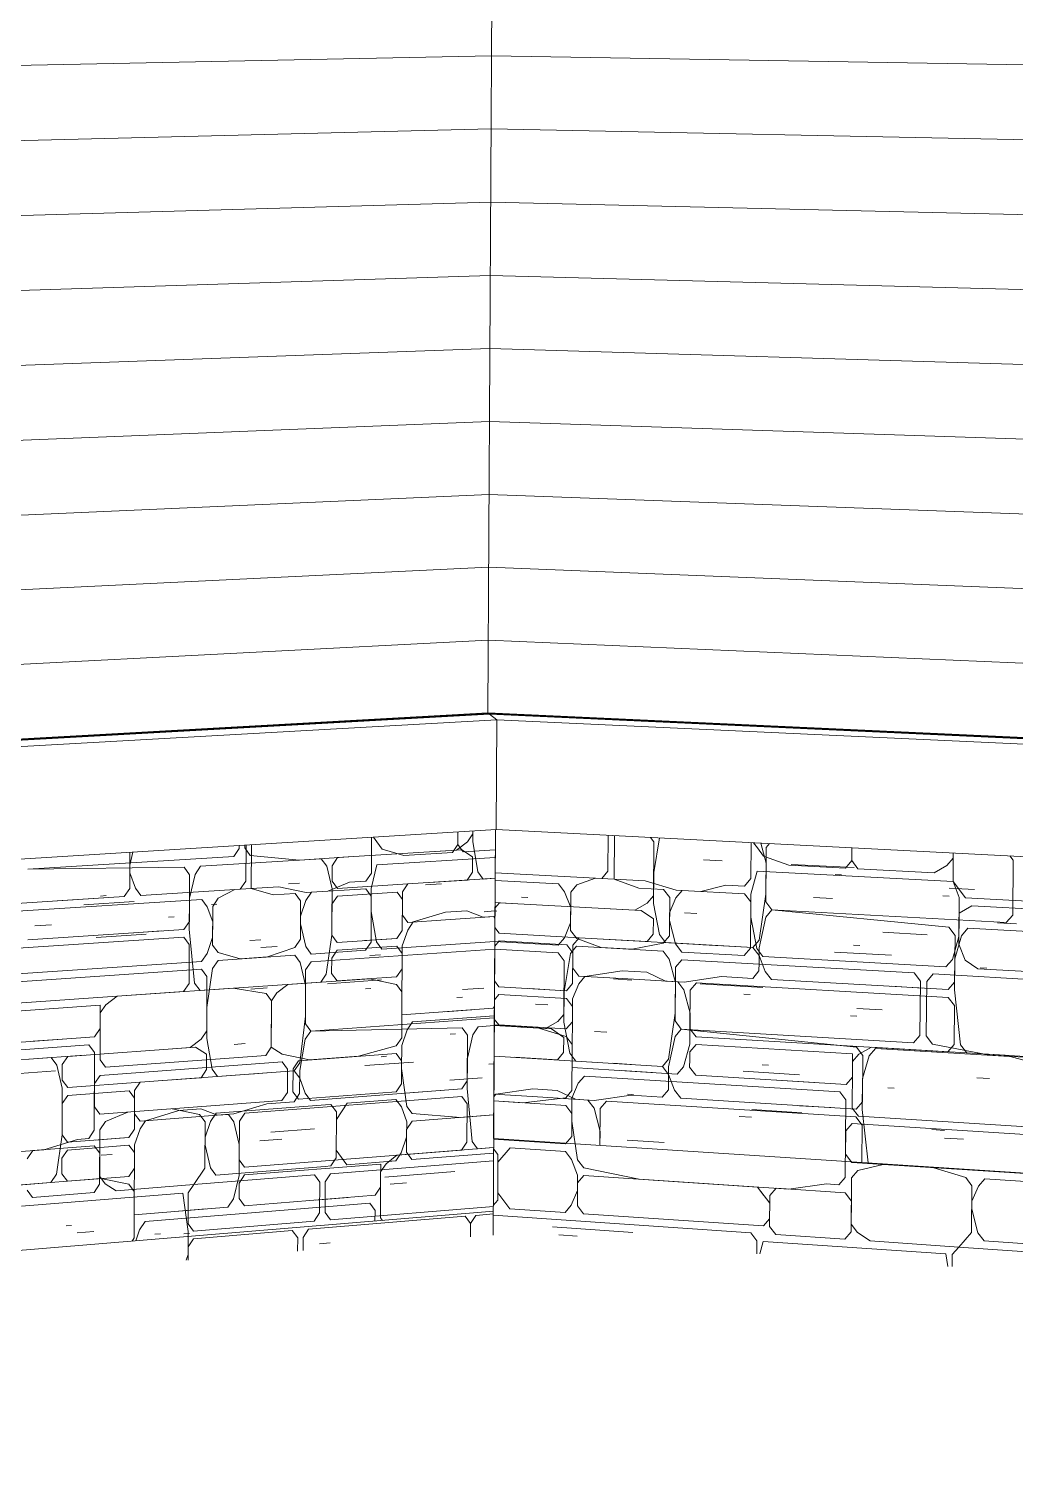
# Model space of a CAD drawing. Header units: inches. Extents: x 205 to 211, y -138 to -29.
# Drawn here: x 207.1522 to 207.2177, y -137.6695 to -137.5743 of the extents above; entities that cross this region are included whole.
import ezdxf

# ---------------------------------------------------------------- set-up
doc = ezdxf.new("R2010")
doc.units = ezdxf.units.IN
doc.header["$MEASUREMENT"] = 0
for name, color, linetype, lineweight in [('A-PART', 2, 'Continuous', 9), ('A-WALL', 113, 'Continuous', 13), ('A-WALL-PATT', 111, 'Continuous', 13), ('L-SITE-WALL', 31, 'Continuous', 13)]:
    doc.layers.add(name, color=color, linetype=linetype, lineweight=lineweight)

# ---------------------------------------------------------------- blocks, each defined once
blk = doc.blocks.new('FP_41-Looking SouthWest')
at = {"layer": 'A-WALL-PATT', "lineweight": 9}
for p, q in [((-72.020505, -137.62762), (-72.02051, -137.628457)), ((-72.034582, -137.630881), (-72.034572, -137.628492)), ((-72.034208, -137.628469), (-72.03422, -137.631372)), ((-72.026238, -137.627975), (-72.02625, -137.630349)), ((-72.026111, -137.627967), (-72.02588, -137.628283)), ((-72.02588, -137.628283), (-72.025523, -137.628771)), ((-72.024089, -137.629191), (-72.025523, -137.628771)), ((-72.02051, -137.628457), (-72.02087, -137.628988)), ((-72.02051, -137.628457), (-72.020156, -137.628943)), ((-72.042279, -137.62897), (-72.042288, -137.631373)), ((-72.042076, -137.628957), (-72.042282, -137.629822)), ((-72.025888, -137.629815), (-72.018028, -137.629316)), ((-72.02087, -137.628988), (-72.024089, -137.629191)), ((-72.018025, -137.628809), (-72.020156, -137.628943)), ((-72.042282, -137.629822), (-72.042284, -137.630339)), ((-72.042284, -137.630339), (-72.041919, -137.63135)), ((-72.026613, -137.630882), (-72.02625, -137.630349)), ((-72.025888, -137.629815), (-72.026255, -137.63137)), ((-72.042288, -137.631373), (-72.042659, -137.631914)), ((-72.041919, -137.63135), (-72.041552, -137.631843)), ((-72.041552, -137.631843), (-72.034949, -137.631418)), ((-72.035314, -137.631442), (-72.036413, -137.632027)), ((-72.03422, -137.631372), (-72.035314, -137.631442)), ((-72.035314, -137.631442), (-72.034949, -137.631418)), ((-72.034949, -137.631418), (-72.034582, -137.630881)), ((-72.03422, -137.631372), (-72.0324, -137.631255)), ((-72.032766, -137.631791), (-72.03422, -137.631372)), ((-72.0324, -137.631255), (-72.030588, -137.63165)), ((-72.030591, -137.632163), (-72.030226, -137.631627)), ((-72.030588, -137.63165), (-72.029141, -137.631557)), ((-72.026615, -137.631393), (-72.030226, -137.631627)), ((-72.029141, -137.631557), (-72.027694, -137.630952)), ((-72.027694, -137.630952), (-72.026613, -137.630882)), ((-72.026615, -137.631393), (-72.026258, -137.63188)), ((-72.026255, -137.63137), (-72.026263, -137.632901)), ((-72.022667, -137.631138), (-72.021595, -137.631068)), ((-72.050463, -137.632416), (-72.042659, -137.631914)), ((-72.05009, -137.632912), (-72.037511, -137.632098)), ((-72.042659, -137.631914), (-72.047106, -137.6322)), ((-72.037511, -137.632098), (-72.037147, -137.632589)), ((-72.037147, -137.632589), (-72.036785, -137.633595)), ((-72.036781, -137.632566), (-72.036791, -137.635139)), ((-72.036781, -137.632566), (-72.036413, -137.632027)), ((-72.031314, -137.631697), (-72.032766, -137.631791)), ((-72.031314, -137.631697), (-72.030953, -137.632186)), ((-72.030965, -137.634748), (-72.030953, -137.632186)), ((-72.030591, -137.632163), (-72.030958, -137.633211)), ((-72.026274, -137.634943), (-72.026258, -137.63188)), ((-72.039717, -137.633273), (-72.039349, -137.633248)), ((-72.030958, -137.633211), (-72.03096, -137.633723)), ((-72.026263, -137.632901), (-72.025914, -137.634918)), ((-72.018756, -137.632914), (-72.018049, -137.632867)), ((-72.048601, -137.633855), (-72.047483, -137.633781)), ((-72.044517, -137.634622), (-72.041192, -137.634402)), ((-72.036785, -137.633595), (-72.036789, -137.634624)), ((-72.03096, -137.633723), (-72.030605, -137.635235)), ((-72.036789, -137.634624), (-72.037159, -137.635678)), ((-72.036791, -137.635139), (-72.036428, -137.635629)), ((-72.033148, -137.63592), (-72.03133, -137.635284)), ((-72.03133, -137.635284), (-72.030965, -137.634748)), ((-72.030605, -137.635235), (-72.030246, -137.635723)), ((-72.030248, -137.636234), (-72.018064, -137.635401)), ((-72.026636, -137.635477), (-72.026274, -137.634943)), ((-72.025557, -137.635404), (-72.025914, -137.634918)), ((-72.025557, -137.635404), (-72.018061, -137.634895)), ((-72.049729, -137.637047), (-72.037527, -137.636218)), ((-72.037159, -137.635678), (-72.037527, -137.636218)), ((-72.036797, -137.636682), (-72.03643, -137.636143)), ((-72.031332, -137.635797), (-72.03643, -137.636143)), ((-72.036428, -137.635629), (-72.034969, -137.636044)), ((-72.034969, -137.636044), (-72.033148, -137.63592)), ((-72.031332, -137.635797), (-72.030972, -137.636284)), ((-72.030972, -137.636284), (-72.030617, -137.637795)), ((-72.030612, -137.636771), (-72.030248, -137.636234)), ((-72.030246, -137.635723), (-72.026636, -137.635477)), ((-72.052349, -137.637745), (-72.037529, -137.636732)), ((-72.037529, -137.636732), (-72.037165, -137.637222)), ((-72.037165, -137.637222), (-72.03718, -137.640822)), ((-72.036797, -137.636682), (-72.037174, -137.639279)), ((-72.030629, -137.640353), (-72.030612, -137.636771)), ((-72.034249, -137.638047), (-72.033157, -137.637971)), ((-72.030617, -137.637795), (-72.030627, -137.639841)), ((-72.02917, -137.637694), (-72.025568, -137.637443)), ((-72.026649, -137.638028), (-72.026289, -137.638003)), ((-72.020208, -137.638085), (-72.018785, -137.637985)), ((-72.020567, -137.638617), (-72.020211, -137.638592)), ((-72.037174, -137.639279), (-72.037182, -137.641336)), ((-72.030627, -137.639841), (-72.031003, -137.642936)), ((-72.03027, -137.640838), (-72.018091, -137.639961)), ((-72.03718, -137.640822), (-72.037548, -137.641362)), ((-72.030634, -137.641376), (-72.03027, -137.640838)), ((-72.03027, -137.640838), (-72.030629, -137.640353)), ((-72.020222, -137.640621), (-72.03027, -137.640838)), ((-72.020222, -137.640621), (-72.019869, -137.641103)), ((-72.019887, -137.644144), (-72.019869, -137.641103)), ((-72.019514, -137.641077), (-72.019878, -137.642623)), ((-72.019514, -137.641077), (-72.019155, -137.640544)), ((-72.018094, -137.640467), (-72.019155, -137.640544)), ((-72.046396, -137.642517), (-72.037916, -137.641903)), ((-72.03975, -137.642036), (-72.038283, -137.64193)), ((-72.038283, -137.64193), (-72.037548, -137.641362)), ((-72.037916, -137.641903), (-72.037186, -137.642364)), ((-72.037182, -137.641336), (-72.036825, -137.643365)), ((-72.035358, -137.641718), (-72.034629, -137.641665)), ((-72.030634, -137.641375), (-72.031005, -137.643447)), ((-72.04751, -137.642598), (-72.055743, -137.643194)), ((-72.048999, -137.642706), (-72.045283, -137.642437)), ((-72.04751, -137.642598), (-72.04714, -137.643089)), ((-72.046772, -137.644098), (-72.046769, -137.643062)), ((-72.046769, -137.643062), (-72.046396, -137.642517)), ((-72.037186, -137.642364), (-72.03719, -137.643392)), ((-72.031368, -137.643474), (-72.031003, -137.642936)), ((-72.026675, -137.643127), (-72.023446, -137.642888)), ((-72.025594, -137.642538), (-72.025235, -137.642511)), ((-72.019878, -137.642623), (-72.019889, -137.64465)), ((-72.018459, -137.643024), (-72.018105, -137.642998)), ((-72.046774, -137.644615), (-72.04714, -137.643089)), ((-72.031368, -137.643474), (-72.041597, -137.644232)), ((-72.037558, -137.643933), (-72.040125, -137.644123)), ((-72.039391, -137.644069), (-72.038291, -137.643987)), ((-72.03719, -137.643392), (-72.037558, -137.643933)), ((-72.036825, -137.643365), (-72.036461, -137.643852)), ((-72.036461, -137.643852), (-72.031368, -137.643474)), ((-72.034273, -137.64369), (-72.033182, -137.643609)), ((-72.031008, -137.643959), (-72.031368, -137.643474)), ((-72.03101, -137.64447), (-72.031008, -137.643959)), ((-72.031005, -137.643448), (-72.031008, -137.643959)), ((-72.031008, -137.643959), (-72.030651, -137.644954)), ((-72.046784, -137.647721), (-72.046774, -137.644615)), ((-72.046772, -137.644098), (-72.046403, -137.644588)), ((-72.042335, -137.644802), (-72.046404, -137.645105)), ((-72.046403, -137.644588), (-72.041597, -137.644232)), ((-72.042335, -137.644802), (-72.041969, -137.645291)), ((-72.041967, -137.644775), (-72.041971, -137.645806)), ((-72.041597, -137.644232), (-72.041967, -137.644775)), ((-72.03101, -137.64447), (-72.031013, -137.644981)), ((-72.030651, -137.644954), (-72.030291, -137.645438)), ((-72.030291, -137.645438), (-72.020245, -137.644677)), ((-72.023457, -137.64492), (-72.021671, -137.644785)), ((-72.019887, -137.644144), (-72.020245, -137.644677)), ((-72.019889, -137.64465), (-72.019554, -137.648167)), ((-72.046777, -137.645651), (-72.046784, -137.647721)), ((-72.046777, -137.645651), (-72.046404, -137.645105)), ((-72.041976, -137.647353), (-72.041969, -137.645291)), ((-72.041971, -137.645806), (-72.041972, -137.646322)), ((-72.041971, -137.645806), (-72.041969, -137.645291)), ((-72.033191, -137.645657), (-72.035377, -137.646335)), ((-72.034649, -137.64628), (-72.020248, -137.645184)), ((-72.031377, -137.64552), (-72.033191, -137.645657)), ((-72.031013, -137.644981), (-72.031377, -137.64552)), ((-72.020248, -137.645184), (-72.019895, -137.645664)), ((-72.01991, -137.648196), (-72.019895, -137.645664)), ((-72.041972, -137.646322), (-72.041606, -137.646809)), ((-72.041608, -137.647325), (-72.041238, -137.646781)), ((-72.041606, -137.646809), (-72.039034, -137.646614)), ((-72.041238, -137.646781), (-72.039032, -137.646099)), ((-72.035377, -137.646335), (-72.039034, -137.646614)), ((-72.039032, -137.646099), (-72.037567, -137.645988)), ((-72.037567, -137.645988), (-72.036472, -137.646419)), ((-72.036472, -137.646419), (-72.035742, -137.646363)), ((-72.035742, -137.646363), (-72.03538, -137.646848)), ((-72.03538, -137.646848), (-72.035022, -137.648358)), ((-72.035015, -137.64682), (-72.035026, -137.649383)), ((-72.035015, -137.64682), (-72.034649, -137.64628)), ((-72.047163, -137.650336), (-72.046784, -137.647721)), ((-72.046784, -137.647721), (-72.046414, -137.64821)), ((-72.042347, -137.647897), (-72.041976, -137.647353)), ((-72.041608, -137.647325), (-72.04198, -137.648384)), ((-72.046788, -137.649273), (-72.046416, -137.648727)), ((-72.046416, -137.648727), (-72.042348, -137.648412)), ((-72.046414, -137.64821), (-72.042347, -137.647897)), ((-72.044562, -137.648067), (-72.042715, -137.647925)), ((-72.042348, -137.648412), (-72.041982, -137.648899)), ((-72.04198, -137.648384), (-72.041997, -137.65302)), ((-72.035022, -137.648358), (-72.03503, -137.650408)), ((-72.034664, -137.649867), (-72.020268, -137.64873)), ((-72.024552, -137.649068), (-72.018146, -137.648563)), ((-72.01991, -137.648196), (-72.020268, -137.64873)), ((-72.019554, -137.648168), (-72.019202, -137.648646)), ((-72.019202, -137.648646), (-72.018146, -137.648563)), ((-72.046788, -137.649273), (-72.046792, -137.650307)), ((-72.044196, -137.649071), (-72.043457, -137.649014)), ((-72.041985, -137.64993), (-72.041982, -137.648899)), ((-72.035026, -137.649383), (-72.034664, -137.649867)), ((-72.034666, -137.650379), (-72.02563, -137.649662)), ((-72.02563, -137.649662), (-72.025636, -137.650679)), ((-72.025633, -137.65017), (-72.025272, -137.649633)), ((-72.025272, -137.649633), (-72.024552, -137.649068)), ((-72.049769, -137.651059), (-72.044201, -137.650619)), ((-72.047163, -137.650336), (-72.047536, -137.650883)), ((-72.046792, -137.650307), (-72.046422, -137.650795)), ((-72.046422, -137.650795), (-72.042356, -137.650474)), ((-72.044201, -137.650619), (-72.042358, -137.650989)), ((-72.041985, -137.64993), (-72.042356, -137.650474)), ((-72.03503, -137.650408), (-72.035401, -137.651974)), ((-72.035032, -137.65092), (-72.034666, -137.650379)), ((-72.025636, -137.650679), (-72.025649, -137.65322)), ((-72.025638, -137.651187), (-72.025636, -137.650679)), ((-72.025636, -137.650679), (-72.025633, -137.65017)), ((-72.055762, -137.651532), (-72.047536, -137.650883)), ((-72.042358, -137.650989), (-72.041991, -137.651475)), ((-72.041993, -137.65199), (-72.041991, -137.651475)), ((-72.035035, -137.651432), (-72.035037, -137.651944)), ((-72.035035, -137.651432), (-72.035032, -137.65092)), ((-72.025638, -137.651187), (-72.026, -137.651725)), ((-72.041993, -137.65199), (-72.042002, -137.654564)), ((-72.041997, -137.65302), (-72.035768, -137.652515)), ((-72.026362, -137.652262), (-72.041262, -137.653475)), ((-72.035768, -137.652515), (-72.035401, -137.651974)), ((-72.035037, -137.651944), (-72.034675, -137.652427)), ((-72.034675, -137.652427), (-72.026, -137.651725)), ((-72.029961, -137.652045), (-72.027797, -137.65187)), ((-72.026362, -137.652262), (-72.026005, -137.652741)), ((-72.041262, -137.653475), (-72.041632, -137.654019)), ((-72.039058, -137.652782), (-72.037228, -137.652634)), ((-72.026005, -137.652741), (-72.026009, -137.653438)), ((-72.025649, -137.65322), (-72.025517, -137.653398)), ((-72.041632, -137.654019), (-72.041887, -137.654746)), ((-72.038697, -137.654293), (-72.038331, -137.654263)), ((-72.042002, -137.654564), (-72.042139, -137.654766))]:
    blk.add_line(p, q, dxfattribs=at)
blk = doc.blocks.new('FP_44-Looking SouthWest')
at = {"layer": 'A-WALL-PATT', "lineweight": 9}
for p, q in [((-72.010544, -137.630219), (-72.010528, -137.627842)), ((-72.010118, -137.627863), (-72.010137, -137.630751)), ((-72.001032, -137.628329), (-72.00105, -137.630721)), ((-72.000891, -137.628336), (-72.000619, -137.628689)), ((-72.000619, -137.628689), (-72.000207, -137.629224)), ((-71.994355, -137.628671), (-71.994362, -137.629527)), ((-71.998545, -137.629825), (-72.000207, -137.629224)), ((-71.994362, -137.629527), (-71.994785, -137.630021)), ((-71.994362, -137.629527), (-71.993947, -137.630064)), ((-71.988049, -137.629854), (-71.987622, -137.629358)), ((-71.987619, -137.629017), (-71.987635, -137.630911)), ((-71.987619, -137.629017), (-71.987622, -137.629358)), ((-72.018034, -137.630331), (-72.010957, -137.630707)), ((-72.011367, -137.630685), (-72.012599, -137.631129)), ((-72.010137, -137.630751), (-72.011367, -137.630685)), ((-72.011367, -137.630685), (-72.010957, -137.630707)), ((-72.010957, -137.630707), (-72.010544, -137.630219)), ((-72.00063, -137.630229), (-72.001057, -137.631747)), ((-72.00063, -137.630229), (-71.987635, -137.630911)), ((-71.994785, -137.630021), (-71.998545, -137.629825)), ((-71.988898, -137.630328), (-71.993947, -137.630064)), ((-71.988049, -137.629854), (-71.988898, -137.630328)), ((-72.018037, -137.630838), (-72.013825, -137.631064)), ((-72.013825, -137.631064), (-72.01342, -137.631594)), ((-72.01342, -137.631594), (-72.013017, -137.632634)), ((-72.013011, -137.631616), (-72.013027, -137.63416)), ((-72.013011, -137.631616), (-72.012599, -137.631129)), ((-72.008497, -137.631349), (-72.010137, -137.630751)), ((-72.010137, -137.630751), (-72.008082, -137.63086)), ((-72.00685, -137.631437), (-72.008497, -137.631349)), ((-72.008082, -137.63086), (-72.006025, -137.631481)), ((-72.00685, -137.631437), (-72.006441, -137.63197)), ((-72.006029, -137.631992), (-72.005612, -137.631503)), ((-72.006025, -137.631481), (-72.004373, -137.631569)), ((-72.001472, -137.631724), (-72.005612, -137.631503)), ((-72.004373, -137.631569), (-72.002713, -137.631145)), ((-72.002713, -137.631145), (-72.001469, -137.631212)), ((-72.001469, -137.631212), (-72.00105, -137.630721)), ((-71.987635, -137.630911), (-71.986799, -137.631991)), ((-71.987635, -137.630911), (-71.987222, -137.631969)), ((-72.016278, -137.631948), (-72.01587, -137.63197)), ((-72.006459, -137.634525), (-72.006441, -137.63197)), ((-72.006029, -137.631992), (-72.006448, -137.632992)), ((-72.001472, -137.631724), (-72.001061, -137.632259)), ((-72.001084, -137.635336), (-72.001061, -137.632259)), ((-72.001057, -137.631747), (-72.001069, -137.633285)), ((-71.996892, -137.631969), (-71.995638, -137.632036)), ((-71.987222, -137.631969), (-71.987244, -137.634556)), ((-71.98638, -137.632532), (-71.987231, -137.633004)), ((-71.986799, -137.631991), (-71.97786, -137.632467)), ((-71.98638, -137.632532), (-71.971848, -137.633309)), ((-72.018049, -137.632867), (-72.01791, -137.632874)), ((-72.013017, -137.632634), (-72.013024, -137.633651)), ((-72.006448, -137.632992), (-72.006452, -137.633503)), ((-72.006452, -137.633503), (-72.00605, -137.635058)), ((-72.001069, -137.633285), (-72.000669, -137.635359)), ((-71.987231, -137.633004), (-71.987249, -137.635074)), ((-72.013024, -137.633651), (-72.013439, -137.634646)), ((-72.013027, -137.63416), (-72.012621, -137.634691)), ((-71.992302, -137.634279), (-71.989356, -137.634441)), ((-71.984694, -137.633659), (-71.98342, -137.633728)), ((-72.018064, -137.635401), (-72.013854, -137.635639)), ((-72.018061, -137.634895), (-72.01385, -137.635131)), ((-72.013439, -137.634646), (-72.01385, -137.635131)), ((-72.013037, -137.635686), (-72.012625, -137.6352)), ((-72.006878, -137.635523), (-72.012625, -137.6352)), ((-72.012621, -137.634691), (-72.010987, -137.635292)), ((-72.010987, -137.635292), (-72.008936, -137.635407)), ((-72.008936, -137.635407), (-72.006875, -137.635012)), ((-72.006875, -137.635012), (-72.006459, -137.634525)), ((-72.00605, -137.635058), (-72.005641, -137.635593)), ((-72.001503, -137.635825), (-72.001084, -137.635336)), ((-72.000257, -137.635895), (-72.000669, -137.635359)), ((-71.987244, -137.634556), (-71.987681, -137.636085)), ((-71.987249, -137.635074), (-71.986835, -137.636132)), ((-72.013854, -137.635639), (-72.013448, -137.636171)), ((-72.013448, -137.636171), (-72.013471, -137.639728)), ((-72.013037, -137.635686), (-72.013461, -137.638204)), ((-72.006878, -137.635523), (-72.00647, -137.636057)), ((-72.00647, -137.636057), (-72.006068, -137.637612)), ((-72.006061, -137.636591), (-72.005645, -137.636104)), ((-72.005645, -137.636104), (-71.99022, -137.636975)), ((-72.005641, -137.635593), (-72.001503, -137.635825)), ((-72.000257, -137.635895), (-71.988107, -137.636578)), ((-71.987681, -137.636085), (-71.988107, -137.636578)), ((-71.986835, -137.636132), (-71.985993, -137.636697)), ((-72.006086, -137.640165), (-72.006061, -137.636591)), ((-71.99022, -137.636975), (-71.989804, -137.637516)), ((-71.988956, -137.637047), (-71.989382, -137.63754)), ((-71.988956, -137.637047), (-71.971896, -137.638011)), ((-71.985993, -137.636697), (-71.971891, -137.637489)), ((-72.013461, -137.638204), (-72.013474, -137.640236)), ((-72.010181, -137.637376), (-72.008949, -137.637447)), ((-72.006068, -137.637612), (-72.006082, -137.639655)), ((-72.004417, -137.637707), (-72.000272, -137.637946)), ((-71.989804, -137.637516), (-71.989834, -137.641128)), ((-71.989382, -137.63754), (-71.989413, -137.641153)), ((-72.001522, -137.638386), (-72.001107, -137.63841)), ((-72.013471, -137.639728), (-72.013882, -137.640211)), ((-72.006082, -137.639655), (-72.006516, -137.642692)), ((-72.005677, -137.6407), (-72.006086, -137.640165)), ((-71.994445, -137.639825), (-71.994026, -137.63985)), ((-71.994022, -137.639335), (-71.992344, -137.639433)), ((-72.018094, -137.640467), (-72.014293, -137.640695)), ((-72.01633, -137.640573), (-72.014701, -137.64067)), ((-72.014701, -137.64067), (-72.013882, -137.640211)), ((-72.014293, -137.640695), (-72.01348, -137.641252)), ((-72.013474, -137.640236), (-72.013079, -137.642292)), ((-72.011433, -137.640866), (-72.010614, -137.640915)), ((-72.006093, -137.641186), (-72.005677, -137.6407)), ((-72.005677, -137.6407), (-71.99026, -137.641619)), ((-71.994043, -137.641908), (-72.005677, -137.6407)), ((-71.989834, -137.641128), (-71.99026, -137.641619)), ((-71.989413, -137.641153), (-71.988996, -137.641694)), ((-72.01348, -137.641252), (-72.013487, -137.642267)), ((-72.006093, -137.641186), (-72.006519, -137.643202)), ((-71.994043, -137.641908), (-71.993628, -137.642447)), ((-71.993209, -137.642473), (-71.992785, -137.641983)), ((-71.9835, -137.642539), (-71.992785, -137.641983)), ((-71.988996, -137.641694), (-71.985197, -137.642438)), ((-72.006931, -137.643176), (-72.018106, -137.642492)), ((-72.013898, -137.64275), (-72.016748, -137.642575)), ((-72.015935, -137.642625), (-72.014713, -137.6427)), ((-72.013487, -137.642267), (-72.013898, -137.64275)), ((-72.013079, -137.642292), (-72.012673, -137.642825)), ((-72.012673, -137.642825), (-72.006931, -137.643176)), ((-72.010218, -137.642975), (-72.008987, -137.643051)), ((-72.006931, -137.643176), (-72.006516, -137.642692)), ((-71.993653, -137.645533), (-71.993628, -137.642447)), ((-71.993209, -137.642473), (-71.993641, -137.64399)), ((-71.985197, -137.642438), (-71.980948, -137.642692)), ((-72.006523, -137.643712), (-72.006931, -137.643176)), ((-72.006526, -137.644222), (-72.006523, -137.643712)), ((-72.006519, -137.643202), (-72.006523, -137.643712)), ((-72.006523, -137.643712), (-72.006118, -137.644757)), ((-72.00156, -137.643505), (-71.997819, -137.643735)), ((-72.000311, -137.64307), (-71.999896, -137.643095)), ((-71.993641, -137.64399), (-71.993658, -137.646047)), ((-71.986057, -137.643938), (-71.985211, -137.643989)), ((-72.017981, -137.645031), (-72.01554, -137.644678)), ((-72.01554, -137.644678), (-72.013911, -137.64478)), ((-72.013911, -137.64478), (-72.012689, -137.645364)), ((-72.00653, -137.644731), (-72.006945, -137.645216)), ((-72.006526, -137.644222), (-72.00653, -137.644731)), ((-72.006118, -137.644757), (-72.005709, -137.645293)), ((-71.991967, -137.644608), (-71.991547, -137.644634)), ((-72.018121, -137.645196), (-72.017981, -137.645031)), ((-72.01812, -137.645022), (-72.015543, -137.645184)), ((-72.011463, -137.645441), (-72.015543, -137.645184)), ((-72.012689, -137.645364), (-72.011872, -137.645415)), ((-72.011872, -137.645415), (-72.011466, -137.645949)), ((-72.009001, -137.645087), (-72.011463, -137.645441)), ((-72.011057, -137.645975), (-72.010644, -137.645493)), ((-72.010644, -137.645493), (-71.99408, -137.646535)), ((-72.006945, -137.645216), (-72.009001, -137.645087)), ((-72.005709, -137.645293), (-71.994076, -137.646021)), ((-71.997835, -137.645786), (-71.995749, -137.645916)), ((-71.993653, -137.645533), (-71.994076, -137.646021)), ((-72.011466, -137.645949), (-72.011067, -137.647499)), ((-72.011057, -137.645975), (-72.011073, -137.648426)), ((-71.99408, -137.646535), (-71.993666, -137.647075)), ((-71.993657, -137.646048), (-71.993278, -137.64958)), ((-72.011067, -137.647499), (-72.011073, -137.648426)), ((-71.993686, -137.649554), (-71.993666, -137.647075)), ((-71.989045, -137.647368), (-71.988202, -137.647421)), ((-71.988206, -137.647937), (-71.98694, -137.648017))]:
    blk.add_line(p, q, dxfattribs=at)
blk = doc.blocks.new('FP_51-Looking SouthWest')
at = {"layer": 'A-PART'}
for p, q in [((-72.007715, -137.627987), (-72.007491, -137.628279)), ((-72.007491, -137.628279), (-72.007515, -137.631855)), ((-72.007114, -137.628017), (-72.007505, -137.630323)), ((-72.00039, -137.628362), (-72.000047, -137.629689)), ((-72.000066, -137.632256), (-72.000039, -137.628662)), ((-72.000039, -137.628662), (-71.999809, -137.628392)), ((-72.004195, -137.629473), (-72.002953, -137.629537)), ((-72.000047, -137.629689), (-72.000062, -137.631742)), ((-71.98387, -137.629209), (-71.98364, -137.629505)), ((-71.98364, -137.629505), (-71.983673, -137.633138)), ((-72.007505, -137.630323), (-72.007519, -137.632366)), ((-71.998381, -137.629776), (-71.994201, -137.629994)), ((-71.995461, -137.630443), (-71.995043, -137.630465)), ((-71.987896, -137.631358), (-71.986204, -137.631447)), ((-72.018048, -137.632676), (-72.017747, -137.632319)), ((-72.018046, -137.632303), (-72.016528, -137.632386)), ((-72.017747, -137.632319), (-72.008345, -137.632831)), ((-72.008757, -137.632809), (-72.007931, -137.632343)), ((-72.007515, -137.631855), (-72.007931, -137.632343)), ((-72.007519, -137.632366), (-72.007121, -137.634431)), ((-72.000062, -137.631742), (-72.000501, -137.634798)), ((-71.999654, -137.632791), (-72.000066, -137.632256)), ((-71.988323, -137.631853), (-71.987901, -137.631875)), ((-72.010399, -137.63272), (-72.008757, -137.632809)), ((-72.008345, -137.632831), (-72.007526, -137.633387)), ((-72.007526, -137.633387), (-72.007533, -137.634408)), ((-72.005461, -137.632989), (-72.004634, -137.633034)), ((-72.000074, -137.633282), (-72.000505, -137.635311)), ((-72.000074, -137.633282), (-71.999654, -137.632791)), ((-71.999654, -137.632791), (-71.984102, -137.633633)), ((-71.987919, -137.633944), (-71.999654, -137.632791)), ((-71.983673, -137.633138), (-71.984102, -137.633633)), ((-72.018056, -137.633958), (-72.017759, -137.634348)), ((-72.017759, -137.634348), (-72.012461, -137.634644)), ((-72.007533, -137.634408), (-72.007948, -137.634895)), ((-72.007121, -137.634431), (-72.006713, -137.634964)), ((-71.987919, -137.633944), (-71.987501, -137.634484)), ((-71.987528, -137.637587), (-71.987501, -137.634484)), ((-71.987078, -137.634508), (-71.98665, -137.634013)), ((-71.977283, -137.634523), (-71.98665, -137.634013)), ((-72.018063, -137.635211), (-72.017762, -137.634855)), ((-72.013281, -137.635106), (-72.017762, -137.634855)), ((-72.013281, -137.635106), (-72.012876, -137.635638)), ((-72.012873, -137.635129), (-72.012879, -137.636146)), ((-72.012461, -137.634644), (-72.012873, -137.635129)), ((-72.000921, -137.635288), (-72.012461, -137.634644)), ((-72.007948, -137.634895), (-72.010823, -137.634735)), ((-72.010002, -137.634781), (-72.00877, -137.63485)), ((-72.006713, -137.634964), (-72.000921, -137.635288)), ((-72.004236, -137.635103), (-72.002994, -137.635172)), ((-72.000921, -137.635288), (-72.000501, -137.634798)), ((-72.000509, -137.635824), (-72.000921, -137.635288)), ((-72.000505, -137.635311), (-72.000509, -137.635824)), ((-71.994243, -137.635145), (-71.993824, -137.635169)), ((-71.987078, -137.634508), (-71.987514, -137.636036)), ((-72.012889, -137.637672), (-72.012876, -137.635638)), ((-72.012879, -137.636146), (-72.012882, -137.636655)), ((-72.012879, -137.636146), (-72.012876, -137.635638)), ((-72.000513, -137.636336), (-72.000517, -137.636849)), ((-72.000513, -137.636336), (-72.000509, -137.635824)), ((-72.000509, -137.635824), (-72.000101, -137.636873)), ((-71.995503, -137.63559), (-71.991729, -137.635801)), ((-71.987514, -137.636036), (-71.987532, -137.638104)), ((-72.012882, -137.636655), (-72.012477, -137.637187)), ((-72.01248, -137.637695), (-72.012068, -137.63721)), ((-72.012477, -137.637187), (-72.009609, -137.637352)), ((-72.012068, -137.63721), (-72.009606, -137.636842)), ((-72.005493, -137.637588), (-72.009609, -137.637352)), ((-72.009606, -137.636842), (-72.007962, -137.636936)), ((-72.007962, -137.636936), (-72.00673, -137.637517)), ((-72.003009, -137.637219), (-72.005493, -137.637588)), ((-72.000936, -137.637338), (-72.003009, -137.637219)), ((-72.000517, -137.636849), (-72.000936, -137.637338)), ((-72.000101, -137.636873), (-71.999689, -137.637409)), ((-71.985826, -137.636648), (-71.985403, -137.636672)), ((-72.018076, -137.637506), (-72.01778, -137.637896)), ((-72.01778, -137.637896), (-72.013301, -137.638156)), ((-72.015747, -137.638014), (-72.013709, -137.638133)), ((-72.013301, -137.638156), (-72.012889, -137.637672)), ((-72.01248, -137.637695), (-72.012895, -137.638688)), ((-72.00673, -137.637517), (-72.005906, -137.637565)), ((-72.005906, -137.637565), (-72.005497, -137.638099)), ((-72.005497, -137.638099), (-72.005095, -137.639656)), ((-72.005084, -137.638123), (-72.005102, -137.640677)), ((-72.005084, -137.638123), (-72.004667, -137.637636)), ((-72.004667, -137.637636), (-71.987959, -137.638597)), ((-71.999689, -137.637409), (-71.987955, -137.63808)), ((-71.991746, -137.637863), (-71.989642, -137.637984)), ((-71.987528, -137.637587), (-71.987955, -137.63808)), ((-71.987532, -137.638104), (-71.987141, -137.641747)), ((-72.018084, -137.638757), (-72.017783, -137.638402)), ((-72.017783, -137.638402), (-72.013304, -137.638664)), ((-72.015346, -137.639053), (-72.014531, -137.6391)), ((-72.013304, -137.638664), (-72.012899, -137.639197)), ((-72.012895, -137.638688), (-72.012924, -137.643261)), ((-72.012905, -137.640213), (-72.012899, -137.639197)), ((-71.987959, -137.638597), (-71.987541, -137.639138)), ((-71.987564, -137.641721), (-71.987541, -137.639138)), ((-72.018091, -137.640038), (-72.017795, -137.640428)), ((-72.005095, -137.639656), (-72.005109, -137.641699)), ((-72.018093, -137.640411), (-72.015355, -137.640574)), ((-72.017795, -137.640428), (-72.013317, -137.640697)), ((-72.015355, -137.640574), (-72.01332, -137.641204)), ((-72.012905, -137.640213), (-72.013317, -137.640697)), ((-72.005102, -137.640677), (-72.004693, -137.641213)), ((-72.01332, -137.641204), (-72.012915, -137.641737)), ((-72.012918, -137.642245), (-72.012915, -137.641737)), ((-72.005109, -137.641699), (-72.005533, -137.643205)), ((-72.005113, -137.642209), (-72.004696, -137.641724)), ((-72.004696, -137.641724), (-71.994301, -137.642349)), ((-72.004693, -137.641213), (-71.987991, -137.642213)), ((-71.993882, -137.642375), (-71.99304, -137.64191)), ((-71.99304, -137.64191), (-71.984182, -137.642441)), ((-71.987564, -137.641721), (-71.987991, -137.642213)), ((-71.987141, -137.641746), (-71.986723, -137.642288)), ((-72.012918, -137.642245), (-72.012934, -137.644784)), ((-72.005116, -137.64272), (-72.00512, -137.64323)), ((-72.005116, -137.64272), (-72.005113, -137.642209)), ((-71.994301, -137.642349), (-71.994309, -137.643378)), ((-71.994309, -137.643378), (-71.994305, -137.642864)), ((-71.994305, -137.642864), (-71.993882, -137.642375)), ((-71.986723, -137.642288), (-71.977364, -137.642849)), ((-71.984182, -137.642441), (-71.981637, -137.643112)), ((-72.012924, -137.643261), (-72.005949, -137.64369)), ((-72.01211, -137.643819), (-72.012522, -137.644302)), ((-71.995158, -137.644868), (-72.01211, -137.643819)), ((-72.00965, -137.643462), (-72.007596, -137.643589)), ((-72.005949, -137.64369), (-72.005533, -137.643205)), ((-72.00512, -137.64323), (-72.004711, -137.643766)), ((-72.004711, -137.643766), (-71.994736, -137.64438)), ((-71.994313, -137.643892), (-71.994736, -137.64438)), ((-71.994309, -137.643378), (-71.99433, -137.645948)), ((-71.994313, -137.643892), (-71.994309, -137.643378)), ((-72.012934, -137.644784), (-72.013345, -137.645266)), ((-72.012522, -137.644302), (-72.012937, -137.645292)), ((-71.999324, -137.644098), (-71.996825, -137.644252)), ((-71.995158, -137.644868), (-71.994744, -137.645408)), ((-72.018123, -137.645472), (-72.0162, -137.645593)), ((-72.013349, -137.645773), (-72.018123, -137.645472)), ((-72.0162, -137.645593), (-72.013345, -137.645266)), ((-72.013349, -137.645773), (-72.012944, -137.646307)), ((-72.012937, -137.645292), (-72.012947, -137.646814)), ((-72.009249, -137.645014), (-72.008839, -137.64504)), ((-71.994744, -137.645408), (-71.994786, -137.650543)), ((-72.012953, -137.647829), (-72.012944, -137.646307)), ((-72.012947, -137.646814), (-72.012555, -137.649378)), ((-72.001834, -137.646501), (-72.001005, -137.646554)), ((-72.001001, -137.646042), (-71.997675, -137.646251)), ((-71.99433, -137.645948), (-71.993916, -137.646488)), ((-71.993916, -137.646488), (-71.981676, -137.647258)), ((-71.994761, -137.647463), (-71.994773, -137.649003)), ((-71.994338, -137.646975), (-71.994761, -137.647463)), ((-71.994338, -137.646975), (-71.980403, -137.647856)), ((-72.018142, -137.648639), (-72.017845, -137.649031)), ((-72.018138, -137.648), (-72.013365, -137.64831)), ((-72.017848, -137.649536), (-72.017031, -137.648578)), ((-72.013368, -137.648817), (-72.017031, -137.648578)), ((-72.012953, -137.647829), (-72.013365, -137.64831)), ((-72.00927, -137.648067), (-72.006804, -137.648226)), ((-72.017845, -137.649031), (-72.017863, -137.652064)), ((-72.01786, -137.651558), (-72.017848, -137.649536)), ((-72.013368, -137.648817), (-72.012963, -137.649351)), ((-72.012561, -137.650392), (-72.012963, -137.649351)), ((-72.012555, -137.649378), (-72.012149, -137.649912)), ((-71.994773, -137.649003), (-71.994359, -137.649544)), ((-71.980427, -137.650448), (-71.994359, -137.649544)), ((-71.993945, -137.650084), (-71.992265, -137.64968)), ((-72.012568, -137.651407), (-72.012561, -137.650392)), ((-72.012564, -137.6509), (-72.012153, -137.65042)), ((-72.012153, -137.65042), (-72.000624, -137.651183)), ((-72.012149, -137.649912), (-72.008466, -137.650664)), ((-72.008466, -137.650664), (-71.998547, -137.651321)), ((-72.008466, -137.650664), (-72.005587, -137.650855)), ((-71.995208, -137.651029), (-71.994786, -137.650543)), ((-71.994368, -137.650571), (-71.994397, -137.654163)), ((-71.994368, -137.650571), (-71.993945, -137.650084)), ((-71.988901, -137.649898), (-71.986796, -137.650551)), ((-71.986796, -137.650551), (-71.986378, -137.651095)), ((-71.985955, -137.651122), (-71.985527, -137.650634)), ((-71.985527, -137.650634), (-71.977017, -137.651189)), ((-72.017458, -137.652091), (-72.01786, -137.651558)), ((-72.012982, -137.652394), (-72.012568, -137.651407)), ((-72.012574, -137.652421), (-72.012564, -137.6509)), ((-72.000624, -137.651183), (-71.999802, -137.652261)), ((-72.000624, -137.651183), (-72.000213, -137.651722)), ((-71.999798, -137.65175), (-71.999379, -137.651266)), ((-71.999379, -137.651266), (-71.994794, -137.65157)), ((-71.998547, -137.651321), (-71.996043, -137.650974)), ((-71.996043, -137.650974), (-71.995208, -137.651029)), ((-71.994794, -137.65157), (-71.99438, -137.652111)), ((-71.986405, -137.65419), (-71.986378, -137.651095)), ((-71.985955, -137.651122), (-71.986387, -137.652127)), ((-72.017863, -137.652064), (-72.018164, -137.652415)), ((-72.017458, -137.652091), (-72.017055, -137.652624)), ((-72.012982, -137.652394), (-72.013393, -137.652873)), ((-72.012574, -137.652421), (-72.012169, -137.652956)), ((-71.999814, -137.653795), (-71.999798, -137.65175)), ((-71.99438, -137.652111), (-71.994392, -137.65365)), ((-71.986387, -137.652127), (-71.986392, -137.652643)), ((-72.018167, -137.653054), (-72.001062, -137.654222)), ((-72.017055, -137.652624), (-72.013393, -137.652873)), ((-72.012169, -137.652956), (-72.000229, -137.653767)), ((-72.000229, -137.653767), (-71.99981, -137.653284)), ((-71.986392, -137.652643), (-71.985983, -137.654219)), ((-72.014215, -137.65383), (-72.008901, -137.654195)), ((-72.013811, -137.654365), (-72.012587, -137.654449)), ((-72.001062, -137.654222), (-72.000651, -137.654761)), ((-71.999814, -137.653795), (-71.999402, -137.654335)), ((-71.999402, -137.654335), (-71.994819, -137.654648)), ((-71.994397, -137.654163), (-71.994819, -137.654648)), ((-71.994392, -137.65365), (-71.993978, -137.654192)), ((-71.993978, -137.654192), (-71.993145, -137.654762)), ((-71.986405, -137.65419), (-71.987259, -137.655164)), ((-71.985983, -137.654219), (-71.985564, -137.654763)), ((-72.000651, -137.654761), (-72.000658, -137.655604)), ((-72.000236, -137.654789), (-72.000471, -137.655617)), ((-72.000236, -137.654789), (-71.988107, -137.655621)), ((-71.993145, -137.654762), (-71.987259, -137.655164)), ((-71.987686, -137.65565), (-71.987259, -137.655164)), ((-71.987259, -137.655164), (-71.977917, -137.655802)), ((-71.985564, -137.654763), (-71.977057, -137.655341)), ((-71.988107, -137.655621), (-71.987981, -137.656445)), ((-71.987686, -137.65565), (-71.987693, -137.656464))]:
    blk.add_line(p, q, dxfattribs=at)
blk = doc.blocks.new('FP_55-Looking SouthWest')
at = {"layer": 'A-PART'}
for p, q in [((-72.019519, -137.627749), (-72.019878, -137.628279)), ((-72.019518, -137.627559), (-72.019522, -137.628257)), ((-72.019518, -137.627559), (-72.019519, -137.627749)), ((-72.035021, -137.628712), (-72.035389, -137.629249)), ((-72.03502, -137.62852), (-72.035021, -137.628712)), ((-72.034656, -137.628497), (-72.034656, -137.628689)), ((-72.034656, -137.628689), (-72.034294, -137.629181)), ((-72.020594, -137.628832), (-72.019878, -137.628279)), ((-72.019522, -137.628257), (-72.019177, -137.630266)), ((-72.049048, -137.630104), (-72.035389, -137.629249)), ((-72.029575, -137.629398), (-72.037586, -137.629902)), ((-72.034294, -137.629181), (-72.031024, -137.629489)), ((-72.031024, -137.629489), (-72.027407, -137.629261)), ((-72.029575, -137.629398), (-72.029215, -137.629887)), ((-72.028854, -137.629864), (-72.02849, -137.629329)), ((-72.02849, -137.629329), (-72.020237, -137.62881)), ((-72.022022, -137.628922), (-72.020594, -137.628832)), ((-72.020237, -137.62881), (-72.019527, -137.629273)), ((-72.019527, -137.629273), (-72.019533, -137.630289)), ((-72.038686, -137.629971), (-72.049048, -137.630104)), ((-72.038686, -137.629971), (-72.038321, -137.630464)), ((-72.038333, -137.633557), (-72.038321, -137.630464)), ((-72.037954, -137.630441), (-72.038327, -137.632011)), ((-72.037954, -137.630441), (-72.037586, -137.629902)), ((-72.028861, -137.631399), (-72.029215, -137.629887)), ((-72.028859, -137.630887), (-72.028854, -137.629864)), ((-72.019533, -137.630289), (-72.019892, -137.63082)), ((-72.019177, -137.630266), (-72.018824, -137.630751)), ((-72.031756, -137.631073), (-72.031031, -137.631027)), ((-72.028876, -137.634468), (-72.028861, -137.631399)), ((-72.028859, -137.630887), (-72.0285, -137.631376)), ((-72.024543, -137.63163), (-72.028503, -137.631887)), ((-72.0285, -137.631376), (-72.023823, -137.631074)), ((-72.024543, -137.63163), (-72.024187, -137.632116)), ((-72.024184, -137.631607), (-72.024189, -137.632626)), ((-72.023823, -137.631074), (-72.024184, -137.631607)), ((-72.018036, -137.6307), (-72.023823, -137.631074)), ((-72.019892, -137.63082), (-72.022391, -137.630981)), ((-72.021676, -137.630935), (-72.020605, -137.630866)), ((-72.018824, -137.630751), (-72.018036, -137.6307)), ((-72.045335, -137.632463), (-72.042006, -137.632248)), ((-72.044222, -137.631874), (-72.043852, -137.63185)), ((-72.038327, -137.632011), (-72.038335, -137.634072)), ((-72.036864, -137.632431), (-72.036498, -137.632407)), ((-72.028866, -137.632422), (-72.028876, -137.634468)), ((-72.028866, -137.632422), (-72.028503, -137.631887)), ((-72.024197, -137.634154), (-72.024187, -137.632116)), ((-72.024189, -137.632626), (-72.024187, -137.632116)), ((-72.024189, -137.632626), (-72.024192, -137.633135)), ((-72.024192, -137.633135), (-72.023836, -137.633621)), ((-72.023836, -137.633621), (-72.021333, -137.633454)), ((-72.023478, -137.633597), (-72.02133, -137.632946)), ((-72.018051, -137.633236), (-72.021333, -137.633454)), ((-72.02133, -137.632946), (-72.019904, -137.632851)), ((-72.019904, -137.632851), (-72.018839, -137.633288)), ((-72.018839, -137.633288), (-72.018128, -137.633241)), ((-72.018128, -137.633241), (-72.018052, -137.633346)), ((-72.049061, -137.634782), (-72.038702, -137.634096)), ((-72.042014, -137.634316), (-72.040172, -137.634194)), ((-72.038333, -137.633557), (-72.038702, -137.634096)), ((-72.038335, -137.634072), (-72.037983, -137.637652)), ((-72.02925, -137.637049), (-72.028876, -137.634468)), ((-72.028876, -137.634468), (-72.028517, -137.634955)), ((-72.024559, -137.634688), (-72.024197, -137.634154)), ((-72.023839, -137.63413), (-72.024203, -137.635173)), ((-72.023839, -137.63413), (-72.023478, -137.633597)), ((-72.053554, -137.635601), (-72.038704, -137.634612)), ((-72.038704, -137.634612), (-72.038339, -137.635102)), ((-72.03835, -137.637678), (-72.038339, -137.635102)), ((-72.034318, -137.634833), (-72.03359, -137.634784)), ((-72.033592, -137.635297), (-72.032501, -137.635224)), ((-72.02852, -137.635466), (-72.024561, -137.635198)), ((-72.028517, -137.634955), (-72.024559, -137.634688)), ((-72.026715, -137.634833), (-72.024918, -137.634712)), ((-72.024561, -137.635198), (-72.024205, -137.635683)), ((-72.024203, -137.635173), (-72.024227, -137.639756)), ((-72.028884, -137.636002), (-72.028888, -137.637024)), ((-72.028884, -137.636002), (-72.02852, -137.635466)), ((-72.02636, -137.63583), (-72.025641, -137.635781)), ((-72.024211, -137.636701), (-72.024205, -137.635683)), ((-72.02925, -137.637049), (-72.029614, -137.637586)), ((-72.028888, -137.637024), (-72.02853, -137.63751)), ((-72.02853, -137.63751), (-72.024572, -137.637235)), ((-72.024211, -137.636701), (-72.024572, -137.637235)), ((-72.053564, -137.63925), (-72.038718, -137.638218)), ((-72.043136, -137.638525), (-72.035425, -137.637989)), ((-72.03835, -137.637678), (-72.038718, -137.638218)), ((-72.037983, -137.637652), (-72.037619, -137.638142)), ((-72.037619, -137.638142), (-72.029614, -137.637586)), ((-72.035425, -137.637989), (-72.033242, -137.63835)), ((-72.032515, -137.638299), (-72.032881, -137.638837)), ((-72.032515, -137.638299), (-72.031787, -137.637737)), ((-72.031787, -137.637737), (-72.026368, -137.63736)), ((-72.026368, -137.63736), (-72.024575, -137.637745)), ((-72.024575, -137.637745), (-72.024219, -137.638229)), ((-72.024222, -137.638738), (-72.024219, -137.638229)), ((-72.053565, -137.639771), (-72.044246, -137.639119)), ((-72.044246, -137.639119), (-72.04425, -137.640154)), ((-72.044248, -137.639636), (-72.043877, -137.639093)), ((-72.043877, -137.639093), (-72.043136, -137.638525)), ((-72.033242, -137.63835), (-72.032881, -137.638837)), ((-72.032881, -137.638837), (-72.032894, -137.641912)), ((-72.032881, -137.638837), (-72.032883, -137.63935)), ((-72.024222, -137.638738), (-72.024235, -137.641282)), ((-72.018164, -137.639322), (-72.018086, -137.639206)), ((-72.04425, -137.640154), (-72.044259, -137.642738)), ((-72.044252, -137.640671), (-72.04425, -137.640154)), ((-72.04425, -137.640154), (-72.044248, -137.639636)), ((-72.032894, -137.641912), (-72.032883, -137.63935)), ((-72.024227, -137.639756), (-72.018164, -137.639322)), ((-72.01809, -137.639823), (-72.023513, -137.640213)), ((-72.021366, -137.639551), (-72.019585, -137.639424)), ((-72.044252, -137.640671), (-72.044624, -137.641214)), ((-72.023874, -137.640747), (-72.024238, -137.641791)), ((-72.023513, -137.640213), (-72.023874, -137.640747)), ((-72.021018, -137.641048), (-72.020662, -137.641022)), ((-72.044996, -137.641758), (-72.060364, -137.642863)), ((-72.05357, -137.641854), (-72.044624, -137.641214)), ((-72.048708, -137.641506), (-72.046477, -137.641347)), ((-72.044996, -137.641758), (-72.044627, -137.642248)), ((-72.03326, -137.642451), (-72.032894, -137.641912)), ((-72.032894, -137.641912), (-72.032171, -137.642371)), ((-72.027113, -137.642511), (-72.024596, -137.641817)), ((-72.024235, -137.641282), (-72.024596, -137.641817)), ((-72.024238, -137.641791), (-72.024246, -137.643317)), ((-72.044627, -137.642248), (-72.044644, -137.647416)), ((-72.044262, -137.643772), (-72.032173, -137.642883)), ((-72.044259, -137.642738), (-72.043891, -137.643228)), ((-72.043891, -137.643228), (-72.03326, -137.642451)), ((-72.032173, -137.642883), (-72.031812, -137.643368)), ((-72.032171, -137.642371), (-72.030361, -137.64275)), ((-72.03145, -137.643341), (-72.031085, -137.642803)), ((-72.031085, -137.642803), (-72.029277, -137.64267)), ((-72.030361, -137.64275), (-72.027113, -137.642511)), ((-72.024599, -137.642326), (-72.029277, -137.64267)), ((-72.024599, -137.642326), (-72.024243, -137.642808)), ((-72.024251, -137.644334), (-72.024243, -137.642808)), ((-72.050206, -137.64369), (-72.047226, -137.643472)), ((-72.044262, -137.643772), (-72.044634, -137.644316)), ((-72.031812, -137.643368), (-72.031819, -137.644903)), ((-72.03145, -137.643341), (-72.031457, -137.644875)), ((-72.024246, -137.643317), (-72.023901, -137.645832)), ((-72.021035, -137.644092), (-72.018901, -137.643932)), ((-72.044634, -137.644316), (-72.044639, -137.645866)), ((-72.032184, -137.645442), (-72.031819, -137.644903)), ((-72.031457, -137.644875), (-72.031097, -137.645359)), ((-72.029289, -137.645223), (-72.024612, -137.644869)), ((-72.024251, -137.644334), (-72.024612, -137.644869)), ((-72.044639, -137.645866), (-72.044271, -137.646355)), ((-72.032184, -137.645442), (-72.044271, -137.646355)), ((-72.036555, -137.646285), (-72.029291, -137.645733)), ((-72.031097, -137.645359), (-72.029289, -137.645223)), ((-72.02893, -137.645706), (-72.029291, -137.645733)), ((-72.02893, -137.645706), (-72.028572, -137.646188)), ((-72.028575, -137.646699), (-72.027849, -137.645624)), ((-72.024615, -137.645378), (-72.027849, -137.645624)), ((-72.024615, -137.645378), (-72.024259, -137.645859)), ((-72.023906, -137.646848), (-72.024259, -137.645859)), ((-72.023901, -137.645832), (-72.023546, -137.646312)), ((-72.044274, -137.647388), (-72.043903, -137.646844)), ((-72.043903, -137.646844), (-72.042425, -137.646216)), ((-72.039482, -137.645993), (-72.037652, -137.646369)), ((-72.037652, -137.646369), (-72.037288, -137.646854)), ((-72.0373, -137.649935), (-72.037288, -137.646854)), ((-72.036922, -137.646826), (-72.037292, -137.647881)), ((-72.036922, -137.646826), (-72.036555, -137.646285)), ((-72.028572, -137.646188), (-72.028587, -137.649248)), ((-72.028585, -137.648738), (-72.028575, -137.646699)), ((-72.023912, -137.647864), (-72.023906, -137.646848)), ((-72.023909, -137.647356), (-72.023549, -137.64682)), ((-72.023549, -137.64682), (-72.018146, -137.646403)), ((-72.023546, -137.646312), (-72.020337, -137.646572)), ((-72.020337, -137.646572), (-72.018146, -137.646403)), ((-72.020337, -137.646572), (-72.018146, -137.646403)), ((-72.045016, -137.647961), (-72.044644, -137.647416)), ((-72.044274, -137.647388), (-72.044287, -137.651002)), ((-72.03292, -137.647544), (-72.030021, -137.64732)), ((-72.023917, -137.64888), (-72.023909, -137.647356)), ((-72.056974, -137.649401), (-72.047986, -137.648707)), ((-72.049104, -137.649311), (-72.04873, -137.648764)), ((-72.04873, -137.648764), (-72.044648, -137.648449)), ((-72.047986, -137.648707), (-72.045757, -137.648018)), ((-72.045757, -137.648018), (-72.045016, -137.647961)), ((-72.044648, -137.648449), (-72.04428, -137.648937)), ((-72.037292, -137.647881), (-72.037294, -137.648395)), ((-72.037294, -137.648395), (-72.036935, -137.649906)), ((-72.033648, -137.648112), (-72.032196, -137.647999)), ((-72.028227, -137.64922), (-72.028585, -137.648738)), ((-72.024275, -137.648908), (-72.023912, -137.647864)), ((-72.04428, -137.648937), (-72.044285, -137.650486)), ((-72.028953, -137.650296), (-72.018146, -137.649435)), ((-72.028587, -137.649248), (-72.02895, -137.649786)), ((-72.028227, -137.64922), (-72.027869, -137.649701)), ((-72.027869, -137.649701), (-72.024636, -137.649445)), ((-72.024275, -137.648908), (-72.024636, -137.649445)), ((-72.023917, -137.64888), (-72.023562, -137.649359)), ((-72.023562, -137.649359), (-72.018146, -137.64893)), ((-72.044285, -137.650486), (-72.043917, -137.650972)), ((-72.0373, -137.649935), (-72.038036, -137.65102)), ((-72.038036, -137.65102), (-72.030036, -137.650382)), ((-72.036935, -137.649906), (-72.036572, -137.65039)), ((-72.036572, -137.65039), (-72.029311, -137.649815)), ((-72.029677, -137.650864), (-72.030036, -137.650382)), ((-72.028953, -137.650296), (-72.029316, -137.650835)), ((-72.02895, -137.649786), (-72.029311, -137.649815)), ((-72.025358, -137.650518), (-72.020713, -137.650146)), ((-72.049485, -137.652449), (-72.038771, -137.651592)), ((-72.04911, -137.651384), (-72.048739, -137.651872)), ((-72.048739, -137.651872), (-72.044658, -137.651547)), ((-72.044287, -137.651002), (-72.044658, -137.651547)), ((-72.043917, -137.650972), (-72.043181, -137.651429)), ((-72.043181, -137.651429), (-72.038036, -137.65102)), ((-72.038771, -137.651592), (-72.038414, -137.65413)), ((-72.038404, -137.651562), (-72.038412, -137.653616)), ((-72.038404, -137.651562), (-72.038036, -137.65102)), ((-72.029687, -137.652904), (-72.029677, -137.650864)), ((-72.029316, -137.650835), (-72.029326, -137.652874)), ((-72.025002, -137.650998), (-72.023928, -137.650911)), ((-72.018146, -137.652466), (-72.028967, -137.653354)), ((-72.038048, -137.6541), (-72.03005, -137.653443)), ((-72.030414, -137.653983), (-72.020019, -137.653125)), ((-72.03005, -137.653443), (-72.029687, -137.652904)), ((-72.029326, -137.652874), (-72.028967, -137.653354)), ((-72.020019, -137.653125), (-72.019666, -137.653602)), ((-72.019666, -137.653602), (-72.019308, -137.653067)), ((-72.019308, -137.653067), (-72.018145, -137.652971)), ((-72.046516, -137.653762), (-72.046146, -137.653732)), ((-72.045777, -137.654218), (-72.044667, -137.654127)), ((-72.040615, -137.65431), (-72.040247, -137.65428)), ((-72.038414, -137.65413), (-72.03842, -137.655669)), ((-72.038412, -137.653616), (-72.038048, -137.6541)), ((-72.031499, -137.654072), (-72.03805, -137.654613)), ((-72.03114, -137.654553), (-72.031499, -137.654072)), ((-72.030778, -137.654523), (-72.030414, -137.653983)), ((-72.019671, -137.654489), (-72.019666, -137.653602)), ((-72.019666, -137.653602), (-72.019671, -137.654489)), ((-72.038418, -137.655156), (-72.038422, -137.656025)), ((-72.038418, -137.655156), (-72.03805, -137.654613)), ((-72.031144, -137.655429), (-72.03114, -137.654553)), ((-72.030778, -137.654523), (-72.030782, -137.655399)), ((-72.029696, -137.654943), (-72.028975, -137.654883)), ((-72.03842, -137.655669), (-72.038549, -137.656035))]:
    blk.add_line(p, q, dxfattribs=at)
blk = doc.blocks.new('FP_61-Looking SouthWest')
at = {"layer": 'A-WALL-PATT', "lineweight": 9}
for p, q in [((-72.018272, -137.576125), (-71.926202, -137.577702)), ((-72.0183, -137.580986), (-71.926277, -137.58286)), ((-72.018328, -137.585843), (-71.926351, -137.588014)), ((-72.018356, -137.590696), (-71.926426, -137.593162)), ((-72.018384, -137.595544), (-71.9265, -137.598305)), ((-72.018412, -137.600388), (-71.926574, -137.603443)), ((-72.018441, -137.605227), (-71.926648, -137.608576)), ((-72.018469, -137.610062), (-71.926722, -137.613704)), ((-72.018497, -137.614893), (-71.926796, -137.618828))]:
    blk.add_line(p, q, dxfattribs=at)
blk = doc.blocks.new('FP_85-Looking SouthWest')
at = {"layer": 'A-WALL-PATT', "lineweight": 9}
for p, q in [((-72.062006, -137.577031), (-72.018272, -137.576125)), ((-72.062015, -137.582063), (-72.0183, -137.580986)), ((-72.062023, -137.58709), (-72.018328, -137.585843)), ((-72.062032, -137.592112), (-72.018356, -137.590696)), ((-72.06204, -137.59713), (-72.018384, -137.595544)), ((-72.062049, -137.602142), (-72.018412, -137.600388)), ((-72.062057, -137.607151), (-72.01844, -137.605227)), ((-72.062066, -137.612154), (-72.018468, -137.610062)), ((-72.062074, -137.617153), (-72.018497, -137.614893))]:
    blk.add_line(p, q, dxfattribs=at)

msp = doc.modelspace()

# ---------------------------------------------------------------- linework, layer by layer
at = {"layer": 'A-PART'}
for p, q in [((207.183131, -137.619741), (207.139087, -137.622198)), ((207.139087, -137.622198), (207.182706, -137.619765)), ((207.182767, -137.619811), (207.139087, -137.622249)), ((207.183131, -137.619741), (207.182706, -137.619765)), ((207.274297, -137.623992), (207.182706, -137.619765)), ((207.186607, -137.619945), (207.182706, -137.619765)), ((207.183256, -137.620183), (207.182767, -137.619811)), ((207.182767, -137.619811), (207.186182, -137.619969)), ((207.186182, -137.619969), (207.182767, -137.619811)), ((207.183214, -137.627462), (207.183256, -137.620183)), ((207.36451, -137.628596), (207.183256, -137.620183)), ((207.186182, -137.619969), (207.186607, -137.619945)), ((207.186607, -137.619945), (207.186182, -137.619969)), ((207.186182, -137.619969), (207.274295, -137.624038)), ((207.274295, -137.624038), (207.186182, -137.619969)), ((207.186607, -137.619945), (207.274297, -137.623992)), ((207.183152, -137.627466), (207.182995, -137.654366)), ((207.183214, -137.627462), (207.364323, -137.636744))]:
    msp.add_line(p, q, dxfattribs=at)
at = {"layer": 'A-WALL'}
for p, q in [((207.182645, -137.619719), (207.183162, -137.530597)), ((207.139087, -137.622147), (207.182645, -137.619719)), ((207.182645, -137.619719), (207.274299, -137.623946))]:
    msp.add_line(p, q, dxfattribs=at)
at = {"layer": 'L-SITE-WALL'}
for p, q in [((206.979354, -137.631631), (207.183256, -137.620183)), ((206.985046, -137.630848), (207.182767, -137.619811)), ((207.182767, -137.619811), (207.362299, -137.628102)), ((207.183256, -137.620183), (207.183214, -137.627462)), ((207.36451, -137.628596), (207.183256, -137.620183)), ((207.183214, -137.627462), (206.979467, -137.640093)), ((207.183152, -137.627466), (207.183032, -137.647967)), ((207.183214, -137.627462), (207.364323, -137.636744)), ((207.183032, -137.647967), (207.363518, -137.659678)), ((206.979948, -137.669512), (207.183024, -137.652791))]:
    msp.add_line(p, q, dxfattribs=at)

# ---------------------------------------------------------------- block references
at = {"layer": 'A-PART'}
for name in ['FP_55-Looking SouthWest', 'FP_51-Looking SouthWest']:
    msp.add_blockref(name, (279.20117, 0), dxfattribs=at)
at = {"layer": 'A-WALL', "lineweight": 9}
for name in ['FP_85-Looking SouthWest', 'FP_61-Looking SouthWest']:
    msp.add_blockref(name, (279.20117, 0), dxfattribs=at)
at = {"layer": 'L-SITE-WALL', "lineweight": 9}
for name in ['FP_41-Looking SouthWest', 'FP_44-Looking SouthWest']:
    msp.add_blockref(name, (279.20117, 0), dxfattribs=at)

doc.saveas('drawing.dxf')
